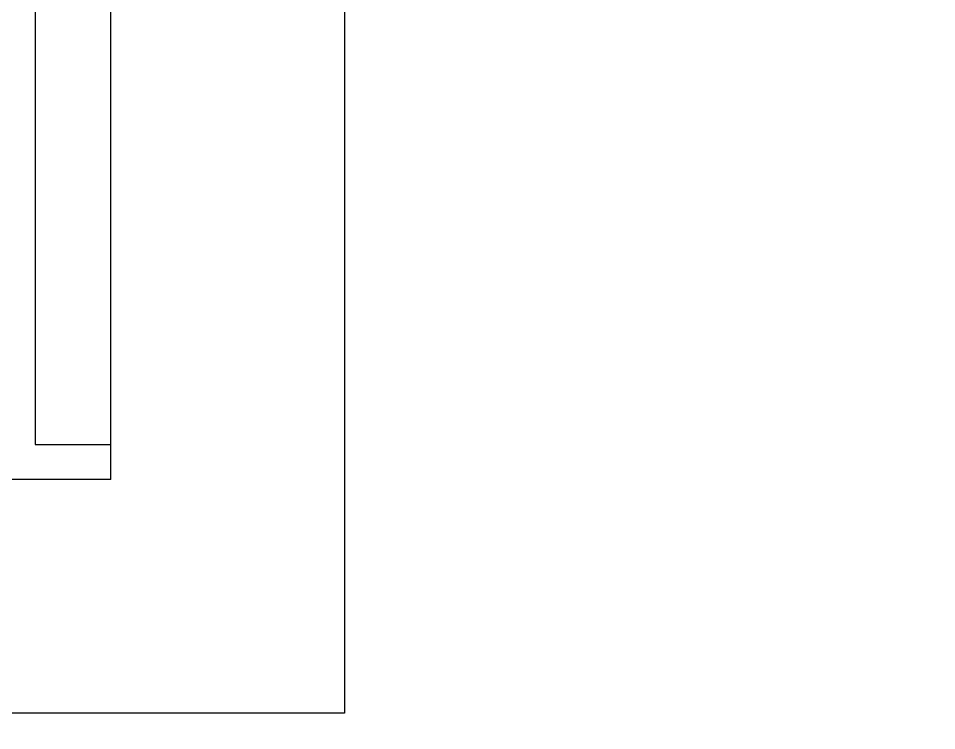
# Model space of a CAD drawing. Header units: millimetres. Extents: x -74424 to -74226, y 4162 to 4388.
# Drawn here: x -74307.05 to -74291.32, y 4276.98 to 4289.18 of the extents above; entities that cross this region are included whole.
import ezdxf

# ---------------------------------------------------------------- set-up
doc = ezdxf.new("R2010")
doc.units = ezdxf.units.MM
doc.layers.add('KOMP-', color=64, linetype='Continuous', lineweight=25)
doc.layers.add('KOMPOZIT', color=117, linetype='Continuous', true_color=0x567b60)

# ---------------------------------------------------------------- blocks, each defined once
blk = doc.blocks.new('KOMP-DERZ')
blk.add_wipeout([(-19.9, -55), (19.9, -55), (19.9, -24.9), (19.9, -3.9), (22.2, -3.9), (22.2, 0.4), (-22.2, 0.4), (-22.2, -3.9), (-19.9, -3.9)])
at = {"color": 244, "true_color": 0x991b1e}
blk.add_lwpolyline([(2.2, -24.2), (-17.8, -24.2), (-17.8, -4.5), (-16.5, -4.5), (-16.5, -22.9), (2.2, -22.9)], close=True, dxfattribs=at)
at = {"layer": 'KOMP-'}
for p, q in [((-12.5, 0.1), (-22.5, 0.1)), ((-16.5, -3.9), (-22.5, -3.9))]:
    blk.add_line(p, q, dxfattribs=at)
blk.add_lwpolyline([(-16.5, -3.9), (-16.5, -22.9), (-12.5, -22.9), (-12.5, 0.1)], dxfattribs=at)
blk = doc.blocks.new('kompoze orta')
at = {"layer": 'KOMPOZIT', "xscale": -1, "rotation": 180}
blk.add_blockref('KOMP-DERZ', (0, -85), dxfattribs=at)

msp = doc.modelspace()

# ---------------------------------------------------------------- block references
at = {"layer": 'KOMPOZIT'}
msp.add_blockref('kompoze orta', (-74288.966, 4362.378), dxfattribs=at)

doc.saveas('drawing.dxf')
